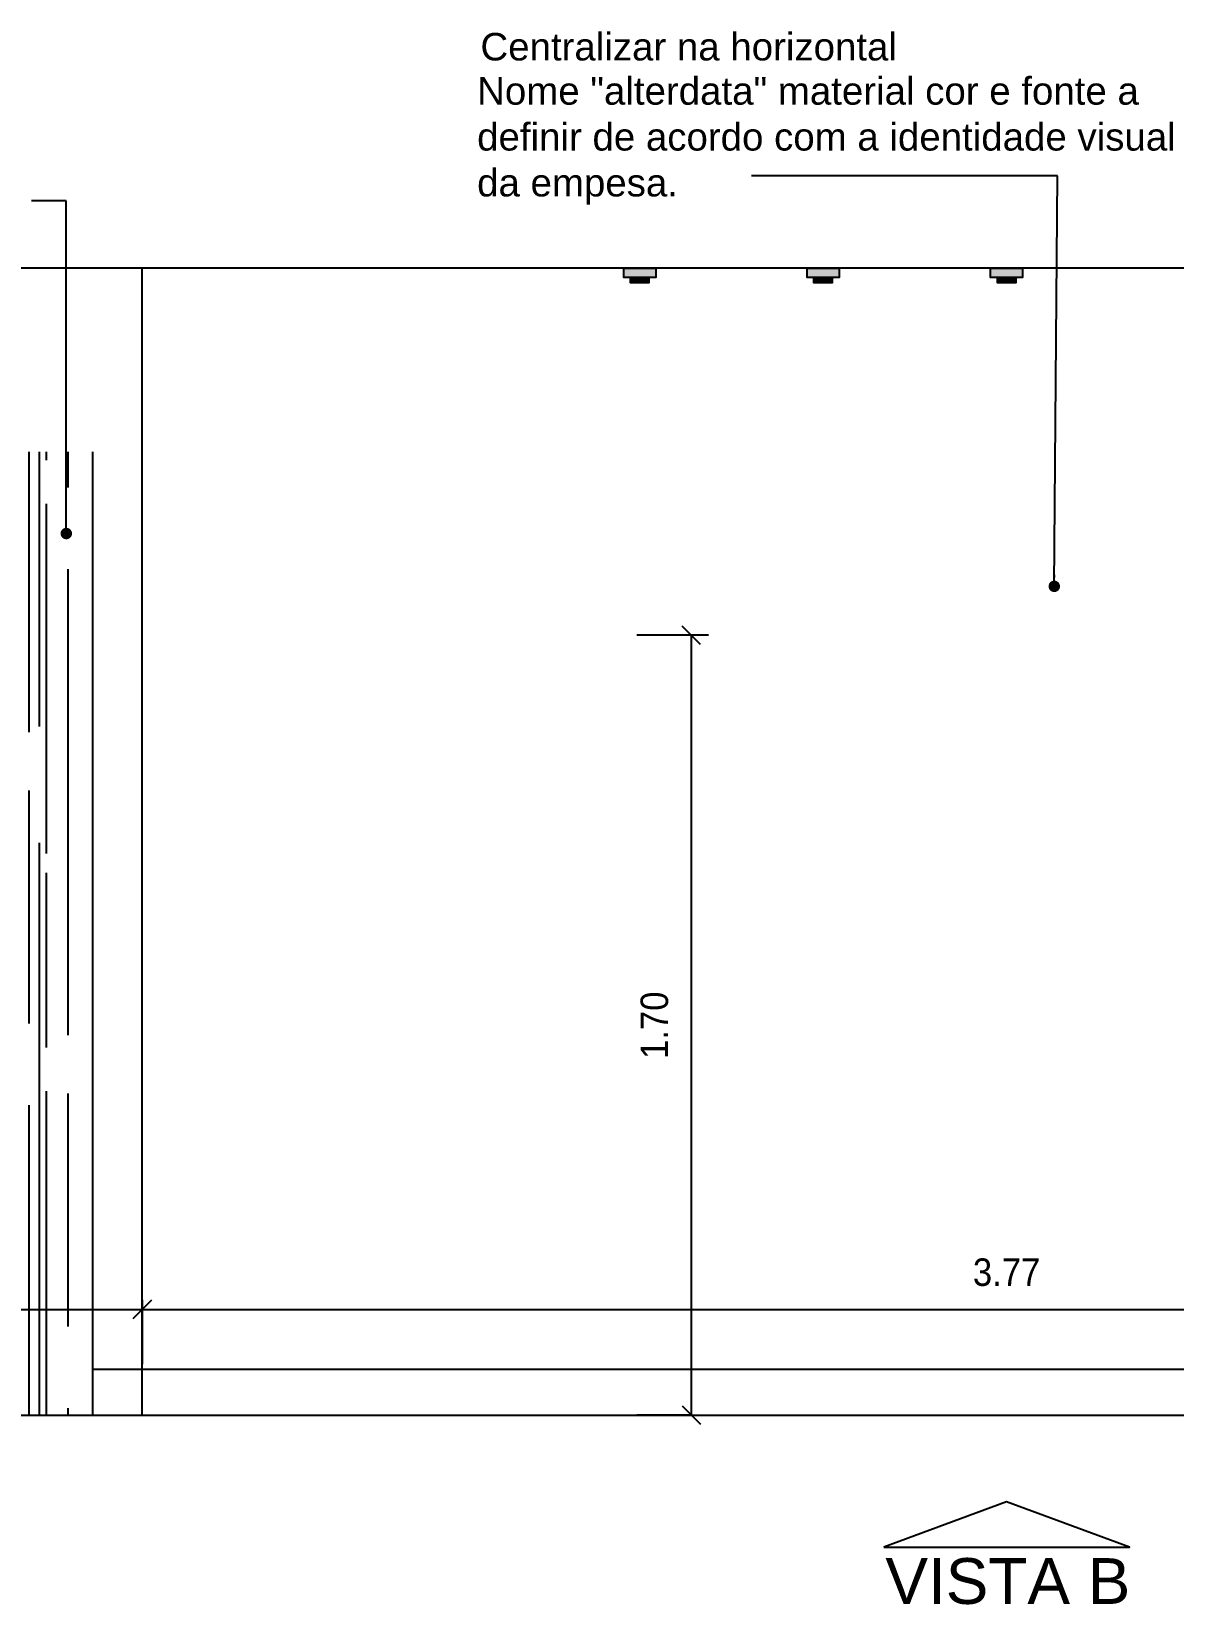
# Model space of a CAD drawing. Header units: millimetres. Extents: x 7034 to 7235, y -465 to -378.
# Drawn here: x 7096.489 to 7098.979, y -417.026 to -413.597 of the extents above; entities that cross this region are included whole.
import ezdxf

# ---------------------------------------------------------------- set-up
doc = ezdxf.new("R2010")
doc.units = ezdxf.units.MM
doc.header["$LTSCALE"] = 0.005
doc.linetypes.add('CONTINUO', pattern=[0])
doc.layers.get('0').update_dxf_attribs({"linetype": 'CONTINUO'})
doc.layers.get('DEFPOINTS').update_dxf_attribs({"linetype": 'CONTINUO', "lineweight": 15})
for name, color, linetype in [('- COTAS', 12, 'Continuous'), ('.DETALHES PRETO', 250, 'Continuous'), ('0-COTAS', 12, 'Continuous'), ('ARQ-TEXTO', 3, 'Continuous'), ('ARQ_ALVENARIA', 6, 'Continuous'), ('ARQ_TXT_AMBIENTE', 3, 'Continuous'), ('DETALHES', 4, 'Continuous'), ('LL_DETALHES PRETO', 250, 'Continuous'), ('NN_COTA', 1, 'Continuous'), ('NN_GESSO', 5, 'Continuous')]:
    doc.layers.add(name, color=color, linetype=linetype)
doc.styles.add('50', font='ARIALN.TTF', dxfattribs={"height": 0.1})
doc.styles.add('ARQ', font='arial.ttf', dxfattribs={"width": 0.9})
doc.styles.add('R80-20', font='simplex.shx', dxfattribs={"height": 0.04})
doc.styles.get("Standard").update_dxf_attribs({"font": 'arial.ttf'})
doc.dimstyles.new('1-40', dxfattribs={"dimtxt": 0.06, "dimasz": 0.04, "dimexe": 0.1195, "dimexo": 0.1, "dimgap": 0.05, "dimtad": 1, "dimzin": 0, "dimdsep": 46, "dimtxsty": 'ARQ', "dimblk": 'OBLIQUE', "dimcen": 0.09, "dimclrd": 1, "dimclre": 1, "dimclrt": 7, "dimadec": 0, "dimazin": 0, "dimtm": 1e-09, "dimtfac": 1, "dimtofl": 0, "dimtmove": 0, "dimatfit": 3, "dimfxl": 0.1, "dimfxlon": 1, "dimtolj": 1, "dimtzin": 0, "dimlwd": -1, "dimlwe": -1, "dimarcsym": 0})
doc.dimstyles.new('50', dxfattribs={"dimscale": 0, "dimtxt": 0.1, "dimasz": 0.025, "dimexe": 0.05, "dimexo": 0.05, "dimgap": 0.01, "dimtad": 1, "dimdec": 0, "dimlfac": 100, "dimzin": 0, "dimdsep": 46, "dimtxsty": '50', "dimblk": 'DOT', "dimcen": 0.02, "dimclrd": 1, "dimclre": 1, "dimclrt": 7, "dimadec": 0, "dimazin": 0, "dimtfac": 1, "dimtdec": 0, "dimtofl": 0, "dimtmove": 2, "dimatfit": 2, "dimldrblk": 'DOT', "dimfxl": 0.05, "dimtolj": 1, "dimtzin": 0, "dimlwd": -1, "dimarcsym": 0})

# ---------------------------------------------------------------- blocks, each defined once
blk = doc.blocks.new('_OBLIQUE')
at = {"color": 0, "linetype": 'ByBlock'}
blk.add_line((-0.5, -0.5), (0.5, 0.5), dxfattribs=at)
blk = doc.blocks.new('*D49')
at = {"layer": '- COTAS', "color": 1, "transparency": 16777216}
for p, q in [((7097.9649, -414.9132), (7097.8085, -414.9132)), ((7097.928, -416.6132), (7097.928, -414.9132)), ((7097.928, -416.6132), (7097.8085, -416.6132))]:
    blk.add_line(p, q, dxfattribs=at)
at = {"layer": 'DEFPOINTS', "color": 0, "transparency": 16777216}
for p in [(7097.928, -414.9132), (7098.0649, -414.9132), (7098.0152, -416.6132)]:
    blk.add_point(p, dxfattribs=at)
at = {"layer": '- COTAS', "color": 1, "transparency": 16777216, "xscale": 0.04, "yscale": 0.04, "zscale": 0.04}
for p, rotation in [((7097.928, -414.9132), 90), ((7097.928, -416.6132), 270)]:
    blk.add_blockref('_OBLIQUE', p, dxfattribs=dict(at, rotation=rotation))
at = {"layer": '- COTAS', "color": 7, "transparency": 16777216, "insert": (7097.8474, -415.7632), "char_height": 0.06, "attachment_point": 5, "rotation": 90, "style": 'ARQ'}
blk.add_mtext('\\A1;1.70', dxfattribs=at)
blk = doc.blocks.new('_DOT')
at = {"color": 0, "linetype": 'ByBlock'}
blk.add_line((-0.5, 0), (-1, 0), dxfattribs=at)
at = {"color": 0, "linetype": 'ByBlock', "const_width": 0.5}
blk.add_lwpolyline([(-0.25, 0, 1), (0.25, 0, 1)], format="xyb", close=True, dxfattribs=at)
blk = doc.blocks.new('DOT')
at = {"layer": 'ARQ-TEXTO', "color": 0, "linetype": 'ByBlock'}
blk.add_line((-0.5, 0), (-1, 0), dxfattribs=at)
at = {"layer": 'ARQ-TEXTO', "color": 0, "linetype": 'ByBlock', "const_width": 0.5}
blk.add_lwpolyline([(-0.25, 0, 1), (0.25, 0, 1)], format="xyb", close=True, dxfattribs=at)
blk = doc.blocks.new('seta')
at = {"layer": 'NN_COTA', "transparency": 33554549}
h = blk.add_hatch(dxfattribs=at)
h.set_pattern_fill('ANGLE', color=256)
h.set_pattern_definition([(0, (-0.006, 0.008), (0, 6.985), [5.08, -1.905]), (90, (-0.006, 0.008), (-6.985, 4e-16), [5.08, -1.905])])
h.paths.add_polyline_path([(17.271, -37.7472), (17.5387, -37.846), (17.8064, -37.7472)])
at = {"layer": 'NN_COTA'}
blk.add_lwpolyline([(17.271, -37.7472), (17.8064, -37.7472), (17.5387, -37.846), (17.271, -37.7472)], dxfattribs=at)
blk = doc.blocks.new('ARFTFEDRT')
h = blk.add_hatch(color=252)
h.dxf.hatch_style = 1
h.set_gradient(color1=(132, 132, 132), tint=1, name='CURVED')
h.paths.add_polyline_path([(-277.6008, -214.5807), (-277.6708, -214.5807), (-277.6708, -214.6007), (-277.6008, -214.6007)])
h = blk.add_hatch(color=32)
h.dxf.hatch_style = 1
h.set_gradient(color1=(204, 102, 0), color2=(255, 255, 127), tint=1, name='CURVED')
h.paths.add_polyline_path([(-277.6158, -214.6007), (-277.6558, -214.6007), (-277.6558, -214.6127), (-277.6158, -214.6127)])
blk.add_lwpolyline([(-277.6708, -214.5807), (-277.6008, -214.5807), (-277.6008, -214.6007), (-277.6708, -214.6007)], close=True)
blk.add_lwpolyline([(-277.6158, -214.6007), (-277.6158, -214.6127), (-277.6558, -214.6127), (-277.6558, -214.6007)])
blk = doc.blocks.new('*D145')
at = {"layer": '- COTAS', "color": 1, "transparency": 16777216}
for p, q in [((7094.3302, -416.3618), (7094.3302, -416.5021)), ((7094.3302, -416.3826), (7096.7302, -416.3826)), ((7096.7302, -416.3618), (7096.7302, -416.5021))]:
    blk.add_line(p, q, dxfattribs=at)
at = {"layer": 'DEFPOINTS', "color": 0, "transparency": 16777216}
for p in [(7094.3302, -416.2618), (7096.7302, -416.2618), (7096.7302, -416.3826)]:
    blk.add_point(p, dxfattribs=at)
at = {"layer": '- COTAS', "color": 1, "transparency": 16777216, "xscale": 0.04, "yscale": 0.04, "zscale": 0.04, "rotation": 180}
blk.add_blockref('_OBLIQUE', (7094.3302, -416.3826), dxfattribs=at)
at = {"layer": '- COTAS', "color": 1, "transparency": 16777216, "xscale": 0.04, "yscale": 0.04, "zscale": 0.04}
blk.add_blockref('_OBLIQUE', (7096.7302, -416.3826), dxfattribs=at)
at = {"layer": '- COTAS', "color": 7, "transparency": 16777216, "insert": (7095.5302, -416.3019), "char_height": 0.06, "attachment_point": 5, "style": 'ARQ'}
blk.add_mtext('\\A1;2.40', dxfattribs=at)
blk = doc.blocks.new('*D146')
at = {"layer": '- COTAS', "color": 1, "transparency": 16777216}
for p, q in [((7096.7302, -416.3826), (7096.7302, -416.2631)), ((7096.7302, -416.3826), (7100.5002, -416.3826)), ((7100.5002, -416.3826), (7100.5002, -416.5021))]:
    blk.add_line(p, q, dxfattribs=at)
at = {"layer": 'DEFPOINTS', "color": 0, "transparency": 16777216}
for p in [(7096.7302, -416.3826), (7100.5002, -416.3826), (7100.5002, -416.3826)]:
    blk.add_point(p, dxfattribs=at)
at = {"layer": '- COTAS', "color": 1, "transparency": 16777216, "xscale": 0.04, "yscale": 0.04, "zscale": 0.04, "rotation": 180}
blk.add_blockref('_OBLIQUE', (7096.7302, -416.3826), dxfattribs=at)
at = {"layer": '- COTAS', "color": 1, "transparency": 16777216, "xscale": 0.04, "yscale": 0.04, "zscale": 0.04}
blk.add_blockref('_OBLIQUE', (7100.5002, -416.3826), dxfattribs=at)
at = {"layer": '- COTAS', "color": 7, "transparency": 16777216, "insert": (7098.6152, -416.3019), "char_height": 0.06, "attachment_point": 5, "style": 'ARQ'}
blk.add_mtext('\\A1;3.77', dxfattribs=at)

msp = doc.modelspace()

# ---------------------------------------------------------------- hatches: boundary and pattern name
at = {"layer": '.DETALHES PRETO'}
h = msp.add_hatch(dxfattribs=at)
h.set_pattern_fill('AR-RROOF', color=33, scale=0.005, angle=90)
h.paths.add_polyline_path([(7096.5922, -414.5432), (7095.8522, -414.5432), (7095.8522, -416.6132), (7096.5922, -416.6132)], flags=17)
h.paths.add_polyline_path([(7096.6222, -414.5132), (7095.8222, -414.5132), (7095.8222, -416.6132), (7095.8522, -416.6132), (7095.8522, -414.5432), (7096.5922, -414.5432), (7096.5922, -416.6132), (7096.6222, -416.6132)])

# ---------------------------------------------------------------- linework, layer by layer
at = {"layer": 'ARQ_ALVENARIA'}
for p, q in [((7096.7302, -416.6132), (7096.7302, -414.1132)), ((7094.3302, -416.6132), (7100.5002, -416.6132))]:
    msp.add_line(p, q, dxfattribs=at)
at = {"layer": 'DETALHES'}
msp.add_line((7100.5002, -414.1132), (7094.3302, -414.1132), dxfattribs=at)
at = {"layer": 'LL_DETALHES PRETO'}
for p, q in [((7096.6222, -416.6132), (7096.6222, -414.5132)), ((7096.6222, -416.5132), (7101.3702, -416.5132))]:
    msp.add_line(p, q, dxfattribs=at)

# ---------------------------------------------------------------- block references
at = {"layer": '.DETALHES PRETO'}
for p in [(7375.451, -199.5325), (7375.851, -199.5325), (7376.251, -199.5325)]:
    msp.add_blockref('ARFTFEDRT', p, dxfattribs=at)
at = {"layer": 'NN_GESSO', "xscale": -1, "rotation": 180}
msp.add_blockref('seta', (7081.0766, -454.648), dxfattribs=at)

# ---------------------------------------------------------------- texts
at = {"color": 1, "insert": (7098.2752, -416.9249), "char_height": 0.099753, "width": 0.677655, "attachment_point": 1, "style": 'R80-20'}
msp.add_mtext('\\pi0.07567;{\\fArial|b0|i0|c0|p34;VISTA B}', dxfattribs=at)
at = {"layer": 'ARQ_TXT_AMBIENTE', "char_height": 0.06, "attachment_point": 1}
for s, insert in [('Centralizar na horizontal', (7097.4678, -413.6002)), ('Nome "alterdata" material cor e fonte a definir de acordo com a identidade visual da empesa.', (7097.4606, -413.6966))]:
    msp.add_mtext_dynamic_manual_height_columns(s, width=1.552229, gutter_width=0, heights=[0.3815], dxfattribs=dict(at, insert=insert))

# ---------------------------------------------------------------- dimensions: what is measured, and where the dimension line sits
at = {"layer": '- COTAS'}
dim = msp.add_linear_dim(base=(7097.928, -414.9132), p1=(7098.0152, -416.6132), p2=(7098.0649, -414.9132), angle=90, dimstyle='1-40', dxfattribs=at)
dim.commit()
dim.dimension.update_dxf_attribs({"geometry": '*D49', "text_midpoint": (7097.8474, -415.7632)})
for base, p1, p2, picture, middle in [((7096.7302, -416.3826), (7094.3302, -416.2618), (7096.7302, -416.2618), '*D145', (7095.5302, -416.3019)), ((7100.5002, -416.3826), (7096.7302, -416.3826), (7100.5002, -416.3826), '*D146', (7098.6152, -416.3019))]:
    dim = msp.add_linear_dim(base=base, p1=p1, p2=p2, dimstyle='1-40', dxfattribs=at)
    dim.commit()
    dim.dimension.update_dxf_attribs({"geometry": picture, "text_midpoint": middle})

# ---------------------------------------------------------------- leaders
at = {"layer": '0-COTAS'}
for points in [[(7098.7192, -414.8065), (7098.7263, -413.9115), (7098.0586, -413.9115)], [(7096.5646, -414.6914), (7096.5646, -413.9661), (7096.489, -413.9661)]]:
    msp.add_leader(points, dimstyle='50', override={"dimscale": 1, "dimtad": 0, "dimldrblk": 'DOT'}, dxfattribs=at)

doc.saveas('drawing.dxf')
